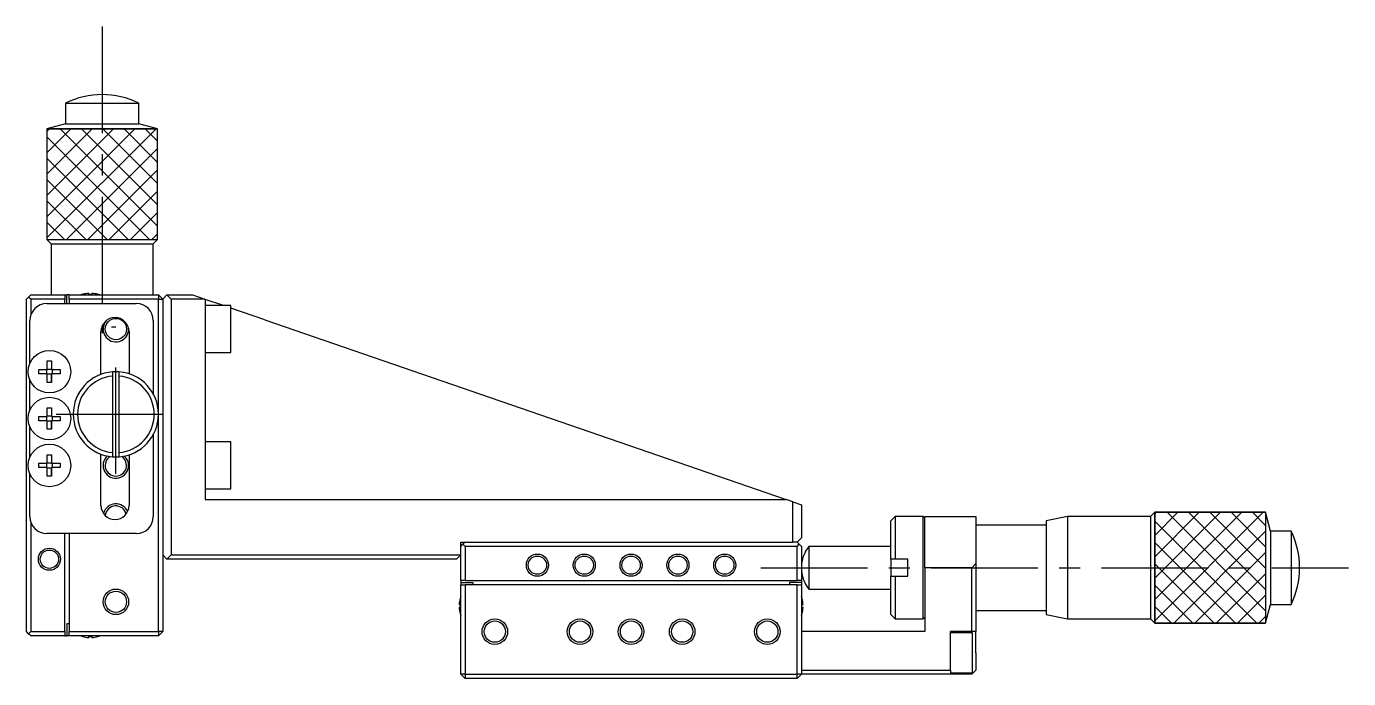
# Model space of a CAD drawing. Extents: x -218 to 389, y 9 to 465.
# Drawn here: x -167.8 to -12.5, y 210.3 to 286.8 of the extents above; entities that cross this region are included whole.
import ezdxf

# ---------------------------------------------------------------- set-up
doc = ezdxf.new("R2010")
doc.units = 0
doc.header["$LTSCALE"] = 10
doc.linetypes.add('CENTER', pattern=[2, 1.25, -0.25, 0.25, -0.25])
doc.linetypes.add('DASHED', pattern=[3.5, 2, -1.5])
doc.layers.get('0').update_dxf_attribs({"linetype": 'CONTINUOUS'})
doc.layers.add('CENTER', color=1, linetype='CENTER')

msp = doc.modelspace()

# ---------------------------------------------------------------- linework, layer by layer
at = {"color": 7, "linetype": 'CONTINUOUS'}
for p, q in [((-163.19407, 277.814105), (-154.59407, 277.814105)), ((-163.19407, 277.814105), (-163.19407, 275.403594)), ((-154.59407, 275.403594), (-154.59407, 277.814105)), ((-163.19407, 275.403594), (-165.394069, 274.814106)), ((-163.19407, 275.403594), (-154.59407, 275.403594)), ((-152.394071, 274.814106), (-154.59407, 275.403594)), ((-165.394069, 261.814105), (-164.894066, 261.314103)), ((-164.894066, 261.314103), (-152.894074, 261.314103)), ((-164.894066, 261.314103), (-164.894066, 255.314099)), ((-152.894074, 261.314103), (-152.394071, 261.814105)), ((-152.894074, 255.314099), (-152.894074, 261.314103)), ((-167.54407, 255.064099), (-167.79407, 254.814099)), ((-167.79407, 215.814099), (-167.79407, 254.814099)), ((-167.54407, 255.064099), (-167.29407, 255.314099)), ((-167.29407, 254.814099), (-167.54407, 255.064099)), ((-167.29407, 255.314099), (-163.29407, 255.314099)), ((-167.29407, 254.814099), (-167.29407, 252.938599)), ((-163.29407, 254.814099), (-167.29407, 254.814099)), ((-163.29407, 255.314099), (-163.29407, 254.814099)), ((-163.29407, 255.314099), (-163.04407, 255.314099)), ((-163.29407, 254.314099), (-163.29407, 254.814099)), ((-163.04407, 254.314099), (-163.04407, 255.314099)), ((-162.79407, 255.314099), (-163.04407, 255.314099)), ((-162.79407, 255.314099), (-152.29407, 255.314099)), ((-162.79407, 254.814099), (-162.79407, 255.314099)), ((-162.79407, 254.814099), (-162.79407, 254.314099)), ((-152.29407, 254.814099), (-162.79407, 254.814099)), ((-161.180431, 255.383621), (-161.182686, 255.388243)), ((-160.47407, 255.383621), (-160.47407, 255.503958)), ((-160.11407, 255.383621), (-160.47407, 255.383621)), ((-160.11407, 255.503958), (-160.11407, 255.383621)), ((-159.405454, 255.388243), (-159.407708, 255.383621)), ((-152.29407, 255.314099), (-151.79407, 254.814099)), ((-152.29407, 255.314099), (-152.29407, 254.814099)), ((-152.29407, 241.314099), (-152.29407, 254.814099)), ((-152.29407, 254.814099), (-151.79407, 254.814099)), ((-151.29407, 255.314099), (-151.79407, 254.814099)), ((-151.79407, 254.814099), (-151.79407, 215.814099)), ((-150.79407, 254.814099), (-151.29407, 255.314099)), ((-151.29407, 255.314099), (-148.29407, 255.314099)), ((-150.79407, 254.814099), (-150.79407, 224.814099)), ((-146.841964, 254.814099), (-150.79407, 254.814099)), ((-148.29407, 255.314099), (-146.841964, 254.814099)), ((-146.79407, 254.797607), (-146.841964, 254.814099)), ((-146.79407, 254.797607), (-146.79407, 231.314099)), ((-144.663806, 254.064099), (-146.79407, 254.797607)), ((-165.39407, 254.314099), (-154.89407, 254.314099)), ((-143.79407, 254.064099), (-146.79407, 254.064099)), ((-143.79407, 248.564099), (-143.79407, 254.064099)), ((-139.79407, 252.387314), (-143.79407, 253.764625)), ((-167.39407, 247.293895), (-167.39407, 252.314099)), ((-157.79407, 251.564098), (-157.29407, 251.564098)), ((-152.89407, 252.314099), (-152.89407, 243.688967)), ((-139.79407, 252.387314), (-78.593009, 231.314099)), ((-159.04407, 245.997847), (-159.04407, 251.014099)), ((-155.74407, 251.014099), (-155.74407, 246.067782)), ((-146.79407, 248.564099), (-143.79407, 248.564099)), ((-165.35407, 247.572688), (-164.83407, 247.572688)), ((-165.35407, 246.574099), (-165.35407, 247.572688)), ((-164.83407, 247.572688), (-164.83407, 246.574099)), ((-164.83407, 247.572688), (-164.83407, 246.615474)), ((-167.39407, 241.793895), (-167.39407, 245.334303)), ((-166.352659, 246.574099), (-165.35407, 246.574099)), ((-166.352659, 246.054099), (-166.352659, 246.574099)), ((-165.35407, 246.054099), (-166.352659, 246.054099)), ((-165.395445, 246.054099), (-165.395445, 246.574099)), ((-165.35407, 246.615474), (-164.83407, 246.615474)), ((-165.35407, 245.055509), (-165.35407, 246.054099)), ((-164.83407, 246.012724), (-165.35407, 246.012724)), ((-164.83407, 246.615474), (-164.83407, 246.574099)), ((-164.83407, 246.574099), (-163.83548, 246.574099)), ((-164.83407, 246.054099), (-164.83407, 245.055509)), ((-163.83548, 246.054099), (-164.83407, 246.054099)), ((-164.83407, 246.054099), (-164.83407, 246.012724)), ((-164.83407, 245.055509), (-164.83407, 246.012724)), ((-164.792695, 246.574099), (-164.792695, 246.054099)), ((-163.83548, 246.574099), (-163.83548, 246.054099)), ((-157.69407, 246.298073), (-157.69407, 245.796286)), ((-157.69407, 245.796286), (-157.69407, 236.831912)), ((-156.89407, 245.796286), (-156.89407, 246.298073)), ((-156.89407, 236.831912), (-156.89407, 245.796286)), ((-164.83407, 245.055509), (-165.35407, 245.055509)), ((-166.352659, 241.074099), (-165.35407, 241.074099)), ((-166.352659, 240.554099), (-166.352659, 241.074099)), ((-165.395445, 240.554099), (-165.395445, 241.074099)), ((-165.35407, 242.072688), (-164.83407, 242.072688)), ((-165.35407, 241.074099), (-165.35407, 242.072688)), ((-165.35407, 241.115474), (-164.83407, 241.115474)), ((-164.83407, 242.072688), (-164.83407, 241.074099)), ((-164.83407, 242.072688), (-164.83407, 241.115474)), ((-164.83407, 241.115474), (-164.83407, 241.074099)), ((-164.83407, 241.074099), (-163.83548, 241.074099)), ((-164.792695, 241.074099), (-164.792695, 240.554099)), ((-163.83548, 241.074099), (-163.83548, 240.554099)), ((-152.29407, 215.814099), (-152.29407, 241.314099)), ((-167.39407, 236.293895), (-167.39407, 239.834303)), ((-165.35407, 240.554099), (-166.352659, 240.554099)), ((-165.35407, 239.555509), (-165.35407, 240.554099)), ((-164.83407, 240.512724), (-165.35407, 240.512724)), ((-164.83407, 239.555509), (-165.35407, 239.555509)), ((-164.83407, 240.554099), (-164.83407, 239.555509)), ((-163.83548, 240.554099), (-164.83407, 240.554099)), ((-164.83407, 240.554099), (-164.83407, 240.512724)), ((-164.83407, 239.555509), (-164.83407, 240.512724)), ((-152.89407, 238.93923), (-152.89407, 229.314099)), ((-143.79407, 238.064099), (-146.79407, 238.064099)), ((-143.79407, 232.564099), (-143.79407, 238.064099)), ((-165.35407, 236.572688), (-164.83407, 236.572688)), ((-165.35407, 235.574099), (-165.35407, 236.572688)), ((-164.83407, 236.572688), (-164.83407, 235.574099)), ((-164.83407, 236.572688), (-164.83407, 235.615474)), ((-159.04407, 230.614099), (-159.04407, 236.63035)), ((-157.69407, 236.831912), (-157.69407, 236.330125)), ((-156.89407, 236.330125), (-156.89407, 236.831912)), ((-155.74407, 236.560416), (-155.74407, 230.614099)), ((-166.352659, 235.574099), (-165.35407, 235.574099)), ((-166.352659, 235.054099), (-166.352659, 235.574099)), ((-165.35407, 235.054099), (-166.352659, 235.054099)), ((-165.395445, 235.054099), (-165.395445, 235.574099)), ((-165.35407, 235.615474), (-164.83407, 235.615474)), ((-165.35407, 234.055509), (-165.35407, 235.054099)), ((-164.83407, 235.012724), (-165.35407, 235.012724)), ((-164.83407, 235.615474), (-164.83407, 235.574099)), ((-164.83407, 235.574099), (-163.83548, 235.574099)), ((-164.83407, 235.054099), (-164.83407, 234.055509)), ((-163.83548, 235.054099), (-164.83407, 235.054099)), ((-164.83407, 235.054099), (-164.83407, 235.012724)), ((-164.83407, 234.055509), (-164.83407, 235.012724)), ((-164.792695, 235.574099), (-164.792695, 235.054099)), ((-163.83548, 235.574099), (-163.83548, 235.054099)), ((-167.39407, 229.314099), (-167.39407, 234.334303)), ((-164.83407, 234.055509), (-165.35407, 234.055509)), ((-146.79407, 232.564099), (-143.79407, 232.564099)), ((-146.79407, 231.314099), (-114.294065, 231.314099)), ((-114.294065, 231.314099), (-114.04407, 231.314099)), ((-114.04407, 231.314099), (-111.54407, 231.314099)), ((-111.54407, 231.314099), (-111.294075, 231.314099)), ((-111.294075, 231.314099), (-82.294065, 231.314099)), ((-82.294065, 231.314099), (-82.04407, 231.314099)), ((-82.04407, 231.314099), (-79.54407, 231.314099)), ((-79.54407, 231.314099), (-79.294075, 231.314099)), ((-79.294075, 231.314099), (-78.593009, 231.314099)), ((-77.79407, 231.039002), (-78.593009, 231.314099)), ((-77.79407, 226.314099), (-77.79407, 231.039002)), ((-77.79407, 231.039002), (-76.79407, 230.694675)), ((-76.79407, 230.694675), (-76.79407, 226.814099)), ((-35.294064, 229.814098), (-35.794066, 229.314095)), ((-21.704575, 227.614099), (-22.294063, 229.814098)), ((-167.29407, 228.689599), (-167.29407, 215.814099)), ((-65.79407, 229.314099), (-66.29407, 228.814099)), ((-66.29407, 224.314099), (-66.29407, 228.814099)), ((-65.79407, 229.314099), (-65.79407, 224.314099)), ((-62.49407, 229.314099), (-65.79407, 229.314099)), ((-62.49407, 223.314099), (-62.49407, 229.314099)), ((-62.29407, 229.114099), (-62.49407, 229.314099)), ((-62.29407, 223.314099), (-62.29407, 229.314099)), ((-62.29407, 229.314099), (-56.29407, 229.314099)), ((-56.29407, 229.314099), (-56.29407, 223.814099)), ((-48.04407, 228.314099), (-56.29407, 228.314099)), ((-45.544071, 229.314095), (-48.04407, 228.814096)), ((-48.04407, 228.814096), (-48.04407, 217.814102)), ((-45.544071, 229.314095), (-45.544071, 217.314103)), ((-35.794066, 229.314095), (-45.544071, 229.314095)), ((-35.794066, 229.314095), (-35.794066, 217.314103)), ((-154.89407, 227.314099), (-165.39407, 227.314099)), ((-163.29407, 215.814099), (-163.29407, 227.314099)), ((-162.79407, 227.314099), (-162.79407, 215.814099)), ((-77.29407, 226.314099), (-76.79407, 226.814099)), ((-21.704575, 227.614099), (-21.704575, 219.014099)), ((-19.294064, 227.614099), (-21.704575, 227.614099)), ((-19.294064, 227.614099), (-19.294064, 219.014099)), ((-116.79407, 226.314099), (-114.04407, 226.314099)), ((-116.79407, 224.814099), (-116.79407, 226.314099)), ((-116.79407, 225.814099), (-116.54407, 226.064099)), ((-116.29407, 226.314099), (-116.54407, 226.064099)), ((-116.54407, 226.064099), (-116.29407, 225.814099)), ((-116.29407, 225.814099), (-116.29407, 221.814099)), ((-77.29407, 225.814099), (-116.29407, 225.814099)), ((-114.04407, 226.314099), (-111.54407, 226.314099)), ((-111.54407, 226.314099), (-82.04407, 226.314099)), ((-82.04407, 226.314099), (-79.54407, 226.314099)), ((-79.54407, 226.314099), (-77.79407, 226.314099)), ((-77.29407, 226.314099), (-77.79407, 226.314099)), ((-77.29407, 226.314099), (-77.04407, 226.064099)), ((-77.29407, 225.814099), (-77.04407, 226.064099)), ((-77.29407, 221.814099), (-77.29407, 225.814099)), ((-77.04407, 226.064099), (-76.79407, 225.814099)), ((-76.79407, 225.814099), (-76.79407, 221.814099)), ((-75.916561, 225.814095), (-75.916561, 220.814103)), ((-66.29407, 225.814095), (-75.916561, 225.814095)), ((-151.79407, 224.814099), (-151.29407, 224.314099)), ((-151.29407, 224.314099), (-150.79407, 224.814099)), ((-117.29407, 224.314099), (-151.29407, 224.314099)), ((-150.79407, 224.814099), (-116.79407, 224.814099)), ((-116.79407, 224.814099), (-117.29407, 224.314099)), ((-116.79407, 221.814099), (-116.79407, 224.814099)), ((-65.79407, 224.314099), (-66.29407, 224.314099)), ((-66.29407, 224.314099), (-66.29407, 223.314074)), ((-64.29407, 224.314099), (-65.79407, 224.314099)), ((-64.29407, 222.314099), (-64.29407, 224.314099)), ((-56.79407, 223.314099), (-56.29407, 223.814099)), ((-56.29407, 223.814099), (-56.29407, 215.814099)), ((-66.29407, 223.314074), (-66.29407, 222.314099)), ((-66.29407, 217.814099), (-66.29407, 222.314099)), ((-66.29407, 222.314099), (-65.79407, 222.314099)), ((-65.79407, 222.314099), (-65.79407, 217.314099)), ((-65.79407, 222.314099), (-64.29407, 222.314099)), ((-62.49407, 217.314099), (-62.49407, 223.314099)), ((-56.79407, 223.314099), (-62.29407, 223.314099)), ((-62.29407, 223.314099), (-62.29407, 215.814099)), ((-56.79407, 215.814099), (-56.79407, 223.314099)), ((-116.29407, 221.814099), (-116.79407, 221.814099)), ((-116.79407, 221.814099), (-116.79407, 221.564099)), ((-116.79407, 221.564099), (-115.39407, 221.564099)), ((-116.79407, 221.564099), (-116.79407, 221.314099)), ((-116.79407, 210.814099), (-116.79407, 221.314099)), ((-116.79407, 221.314099), (-116.29407, 221.314099)), ((-116.29407, 221.814099), (-77.29407, 221.814099)), ((-116.29407, 221.314099), (-116.29407, 210.814099)), ((-77.29407, 221.314099), (-116.29407, 221.314099)), ((-115.39407, 221.564099), (-115.39407, 221.314099)), ((-76.79407, 221.564099), (-78.19407, 221.564099)), ((-78.19407, 221.564099), (-78.19407, 221.314099)), ((-76.79407, 221.814099), (-77.29407, 221.814099)), ((-77.29407, 210.814099), (-77.29407, 221.314099)), ((-77.29407, 221.314099), (-76.79407, 221.314099)), ((-76.79407, 221.814099), (-76.79407, 221.564099)), ((-76.79407, 221.564099), (-76.79407, 221.314099)), ((-76.79407, 221.314099), (-76.79407, 210.814099)), ((-75.916561, 220.814103), (-66.29407, 220.814103)), ((-116.983929, 218.994099), (-116.863591, 218.994099)), ((-116.868214, 219.702715), (-116.863591, 219.70046)), ((-116.863591, 218.994099), (-116.863591, 218.634099)), ((-76.724548, 219.70046), (-76.719926, 219.702715)), ((-76.724548, 218.994099), (-76.604211, 218.994099)), ((-76.724548, 218.634099), (-76.724548, 218.994099)), ((-22.294063, 216.8141), (-21.704575, 219.014099)), ((-21.704575, 219.014099), (-19.294064, 219.014099)), ((-116.863591, 218.634099), (-116.983929, 218.634099)), ((-116.863591, 217.927737), (-116.868214, 217.925483)), ((-76.604211, 218.634099), (-76.724548, 218.634099)), ((-76.719926, 217.925483), (-76.724548, 217.927737)), ((-66.29407, 217.814099), (-65.79407, 217.314099)), ((-62.49407, 217.314099), (-62.29407, 217.514099)), ((-56.29407, 218.314099), (-48.04407, 218.314099)), ((-48.04407, 217.814102), (-45.544071, 217.314103)), ((-167.54407, 215.564099), (-167.79407, 215.814099)), ((-167.54407, 215.564099), (-167.29407, 215.814099)), ((-167.29407, 215.814099), (-163.29407, 215.814099)), ((-163.29407, 215.814099), (-163.29407, 215.314099)), ((-163.04407, 216.714099), (-163.04407, 215.314099)), ((-162.79407, 216.714099), (-163.04407, 216.714099)), ((-162.79407, 215.814099), (-152.29407, 215.814099)), ((-162.79407, 215.314099), (-162.79407, 215.814099)), ((-152.29407, 215.814099), (-152.29407, 215.314099)), ((-151.79407, 215.814099), (-152.29407, 215.314099)), ((-151.79407, 215.814099), (-152.29407, 215.814099)), ((-62.29407, 215.814099), (-76.79407, 215.814099)), ((-65.79407, 217.314099), (-62.49407, 217.314099)), ((-56.79407, 215.814099), (-59.29407, 215.814099)), ((-59.29407, 211.314099), (-59.29407, 215.814099)), ((-56.29407, 215.814099), (-56.79407, 215.814099)), ((-56.29407, 213.314099), (-56.29407, 215.814099)), ((-45.544071, 217.314103), (-35.794066, 217.314103)), ((-35.794066, 217.314103), (-35.294064, 216.8141)), ((-167.29407, 215.314099), (-167.54407, 215.564099)), ((-163.29407, 215.314099), (-167.29407, 215.314099)), ((-163.29407, 215.314099), (-163.04407, 215.314099)), ((-162.79407, 215.314099), (-163.04407, 215.314099)), ((-152.29407, 215.314099), (-162.79407, 215.314099)), ((-161.182686, 215.239955), (-161.180431, 215.244577)), ((-160.47407, 215.244577), (-160.11407, 215.244577)), ((-160.47407, 215.12424), (-160.47407, 215.244577)), ((-160.11407, 215.244577), (-160.11407, 215.12424)), ((-159.407708, 215.244577), (-159.405454, 215.239955)), ((-56.69407, 215.664099), (-59.29407, 215.664099)), ((-56.69407, 210.964099), (-56.69407, 215.664099)), ((-56.29407, 213.314099), (-56.29407, 211.314099)), ((-76.79407, 211.314099), (-59.29407, 211.314099)), ((-59.29407, 211.314099), (-59.29407, 210.814099)), ((-56.79407, 210.814099), (-56.29407, 211.314099)), ((-116.29407, 210.814099), (-116.79407, 210.814099)), ((-116.79407, 210.814099), (-116.29407, 210.314099)), ((-116.29407, 210.814099), (-77.29407, 210.814099)), ((-116.29407, 210.814099), (-116.29407, 210.314099)), ((-77.29407, 210.314099), (-116.29407, 210.314099)), ((-77.29407, 210.314099), (-77.29407, 210.814099)), ((-76.79407, 210.814099), (-77.29407, 210.814099)), ((-77.29407, 210.314099), (-76.79407, 210.814099)), ((-59.29407, 210.814099), (-76.79407, 210.814099)), ((-59.29407, 210.964099), (-56.69407, 210.964099)), ((-56.79407, 210.814099), (-59.29407, 210.814099))]:
    msp.add_line(p, q, dxfattribs=at)
at = {"color": 3, "linetype": 'CONTINUOUS'}
for p, q in [((-165.394069, 274.814106), (-152.394071, 274.814106)), ((-165.394069, 274.814106), (-165.394069, 261.814105)), ((-165.394069, 274.497763), (-165.077726, 274.814106)), ((-165.394069, 271.997763), (-162.577726, 274.814106)), ((-165.394069, 269.497763), (-160.077726, 274.814106)), ((-165.394069, 266.997763), (-157.577726, 274.814106)), ((-165.394069, 264.497763), (-155.077726, 274.814106)), ((-165.394069, 261.997763), (-152.577726, 274.814106)), ((-163.834142, 274.814106), (-152.394071, 263.374035)), ((-161.334142, 274.814106), (-152.394071, 265.874035)), ((-158.834142, 274.814106), (-152.394071, 268.374035)), ((-156.334142, 274.814106), (-152.394071, 270.874035)), ((-153.834142, 274.814106), (-152.394071, 273.374035)), ((-152.394071, 261.814105), (-152.394071, 274.814106)), ((-165.394069, 273.874033), (-153.334141, 261.814105)), ((-163.077727, 261.814105), (-152.394071, 272.497761)), ((-165.394069, 271.374033), (-155.834141, 261.814105)), ((-165.394069, 268.874033), (-158.334141, 261.814105)), ((-160.577727, 261.814105), (-152.394071, 269.997761)), ((-158.077727, 261.814105), (-152.394071, 267.497761)), ((-165.394069, 266.374033), (-160.834141, 261.814105)), ((-155.577727, 261.814105), (-152.394071, 264.997761)), ((-165.394069, 263.874033), (-163.334141, 261.814105)), ((-153.077727, 261.814105), (-152.394071, 262.497761)), ((-165.394069, 261.814105), (-152.394071, 261.814105)), ((-35.294064, 229.814098), (-35.294064, 216.8141)), ((-22.294063, 229.814098), (-35.294064, 229.814098)), ((-35.294064, 229.597768), (-35.077734, 229.814098)), ((-35.294064, 227.097768), (-32.577734, 229.814098)), ((-35.294064, 224.597768), (-30.077734, 229.814098)), ((-35.294064, 222.097768), (-27.577734, 229.814098)), ((-35.294064, 219.597768), (-25.077734, 229.814098)), ((-35.294064, 217.097768), (-22.577734, 229.814098)), ((-33.834134, 229.814098), (-22.294063, 218.274027)), ((-31.334134, 229.814098), (-22.294063, 220.774027)), ((-28.834134, 229.814098), (-22.294063, 223.274027)), ((-26.334134, 229.814098), (-22.294063, 225.774027)), ((-23.834134, 229.814098), (-22.294063, 228.274027)), ((-22.294063, 229.814098), (-22.294063, 216.8141)), ((-35.294064, 228.774028), (-23.334136, 216.8141)), ((-33.077732, 216.8141), (-22.294063, 227.597769)), ((-35.294064, 226.274028), (-25.834136, 216.8141)), ((-35.294064, 223.774028), (-28.334136, 216.8141)), ((-30.577732, 216.8141), (-22.294063, 225.097769)), ((-28.077732, 216.8141), (-22.294063, 222.597769)), ((-35.294064, 221.274028), (-30.834136, 216.8141)), ((-25.577732, 216.8141), (-22.294063, 220.097769)), ((-35.294064, 218.774028), (-33.334136, 216.8141)), ((-23.077732, 216.8141), (-22.294063, 217.597769)), ((-35.294064, 216.8141), (-22.294063, 216.8141))]:
    msp.add_line(p, q, dxfattribs=at)
at = {"color": 3, "linetype": 'DASHED'}
for p, q in [((-152.394071, 274.814106), (-165.394069, 274.814106)), ((-165.394069, 274.814106), (-165.394069, 261.814105)), ((-152.394071, 261.814105), (-152.394071, 274.814106)), ((-165.394069, 261.814105), (-152.394071, 261.814105)), ((-35.294064, 216.8141), (-35.294064, 229.814098)), ((-35.294064, 229.814098), (-22.294063, 229.814098)), ((-22.294063, 229.814098), (-22.294063, 216.8141)), ((-22.294063, 216.8141), (-35.294064, 216.8141))]:
    msp.add_line(p, q, dxfattribs=at)
at = {"color": 7, "linetype": 'CONTINUOUS'}
for centre, radius in [((-157.29407, 251.314099), 1.25), ((-165.09407, 246.314099), 2.5), ((-165.09407, 240.814099), 2.5), ((-165.09407, 235.314099), 2.5), ((-165.09407, 224.314099), 1.075), ((-107.79407, 223.614099), 1.075), ((-102.29407, 223.614099), 1.075), ((-96.79407, 223.614099), 1.075), ((-91.29407, 223.614099), 1.075), ((-85.79407, 223.614099), 1.075), ((-157.29407, 219.314099), 1.25), ((-112.79407, 215.814099), 1.25), ((-102.79407, 215.814099), 1.25), ((-96.79407, 215.814099), 1.25), ((-90.79407, 215.814099), 1.25), ((-80.79407, 215.814099), 1.25)]:
    msp.add_circle(centre, radius, dxfattribs=at)
at = {"color": 3, "linetype": 'CONTINUOUS'}
for centre, radius in [((-165.09407, 224.314099), 1.3), ((-107.79407, 223.614099), 1.3), ((-102.29407, 223.614099), 1.3), ((-96.79407, 223.614099), 1.3), ((-91.29407, 223.614099), 1.3), ((-85.79407, 223.614099), 1.3), ((-157.29407, 219.314099), 1.5), ((-112.79407, 215.814099), 1.5), ((-102.79407, 215.814099), 1.5), ((-96.79407, 215.814099), 1.5), ((-90.79407, 215.814099), 1.5), ((-80.79407, 215.814099), 1.5)]:
    msp.add_circle(centre, radius, dxfattribs=at)
at = {"color": 7, "linetype": 'CONTINUOUS'}
for centre, radius, start, end in [((-158.89407, 269.069104), 9.745001, 63.816209, 116.183791), ((-160.29407, 252.314099), 3.2, 106.122533, 110.364135), ((-160.29407, 252.314099), 3.194933, 93.229709, 106.106712), ((-160.29407, 252.314099), 3.194933, 73.893288, 86.770291), ((-160.29407, 252.314099), 3.2, 69.635865, 73.877467), ((-165.39407, 252.314099), 2, 90, 180), ((-154.89407, 252.314099), 2, 0, 90), ((-157.39407, 251.014099), 1.65, 0, 180), ((-157.29407, 241.314099), 5, 94.588566, 265.411434), ((-157.29407, 241.314099), 4.5, 95.099689, 264.900311), ((-157.29407, 241.314099), 5, 85.411434, 94.588566), ((-157.29407, 241.314099), 5, 274.588566, 85.411434), ((-157.29407, 241.314099), 4.5, 275.099689, 84.900311), ((-157.29407, 235.314099), 1.25, 123.12294, 270), ((-157.29407, 241.314099), 5, 265.411434, 274.588566), ((-157.29407, 235.314099), 1.25, 270, 56.87706), ((-157.39407, 230.614099), 1.65, 180, 0), ((-157.29407, 229.314099), 1.25, 13.934541, 174.86287), ((-165.39407, 229.314099), 2, 180, 270), ((-154.89407, 229.314099), 2, 270, 0), ((-28.039064, 223.314099), 9.745001, 333.816209, 26.183791), ((-72.794065, 223.314099), 3.999997, 141.317811, 180), ((-72.794065, 223.314099), 3.999997, 180, 218.682189), ((-113.79407, 218.814099), 3.194933, 163.893288, 176.770291), ((-113.79407, 218.814099), 3.2, 159.635865, 163.877467), ((-79.79407, 218.814099), 3.2, 16.122533, 20.364135), ((-79.79407, 218.814099), 3.194933, 3.229709, 16.106712), ((-113.79407, 218.814099), 3.194933, 183.229709, 196.106712), ((-113.79407, 218.814099), 3.2, 196.122533, 200.364135), ((-79.79407, 218.814099), 3.2, 339.635865, 343.877467), ((-79.79407, 218.814099), 3.194933, 343.893288, 356.770291), ((-160.29407, 218.314099), 3.2, 249.635865, 253.877467), ((-160.29407, 218.314099), 3.194933, 253.893288, 266.770291), ((-160.29407, 218.314099), 3.194933, 273.229709, 286.106712), ((-160.29407, 218.314099), 3.2, 286.122533, 290.364135)]:
    msp.add_arc(centre, radius, start, end, dxfattribs=at)
at = {"color": 3, "linetype": 'CONTINUOUS'}
for centre, start, end in [((-157.29407, 251.314099), 138.445593, 0), ((-157.29407, 251.314099), 0, 4.684509), ((-157.29407, 235.314099), 131.810315, 0), ((-157.29407, 235.314099), 0, 47.401187), ((-157.29407, 229.314099), 22.688088, 165.045175)]:
    msp.add_arc(centre, 1.5, start, end, dxfattribs=at)
at = {"layer": 'CENTER', "color": 1, "linetype": 'CENTER'}
for p, q in [((-158.89407, 286.814102), (-158.89407, 250.814102)), ((-157.29407, 234.314099), (-157.29407, 248.314099)), ((-164.29407, 241.314099), (-150.29407, 241.314099)), ((-81.544066, 223.314099), (-12.544066, 223.314099))]:
    msp.add_line(p, q, dxfattribs=at)

doc.saveas('drawing.dxf')
